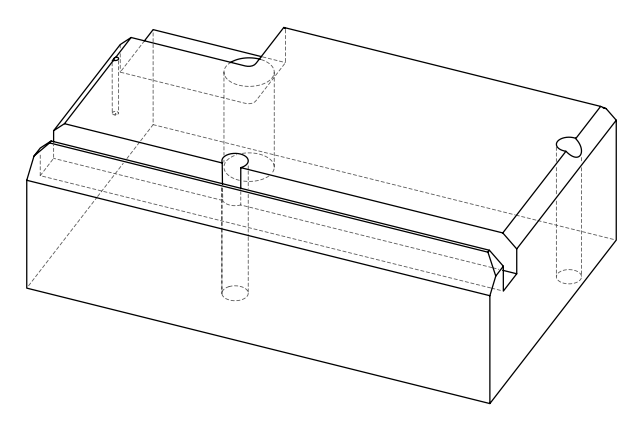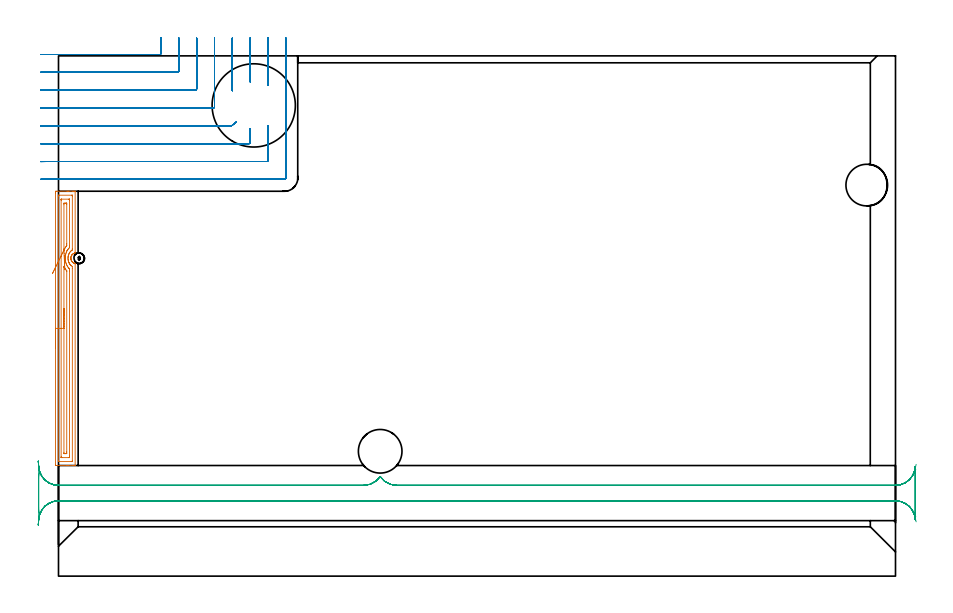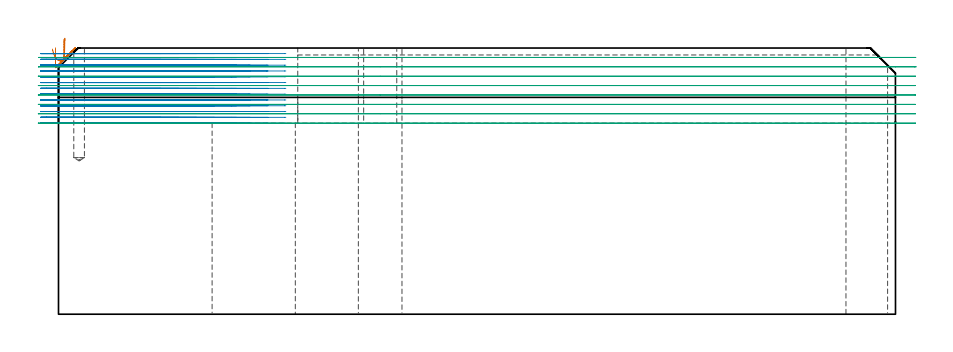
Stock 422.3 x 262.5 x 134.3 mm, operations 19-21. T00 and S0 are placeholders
(PLAN: 21 operations, 13 tool changes, 98.5 min)
(1 SPOT_DRILL | STEP1HOLE | NXT0321_9005460120000 | 0.05 min | 182 mm3)
(2 SPOT_DRILL_1 | STEP1HOLE_1 | NXT0321_9005460120000 | 0.05 min | 183 mm3)
(3 SPOT_DRILL_2 | STEP1POCKET | NXT0321_9005460120000 | 0.03 min | 0 mm3)
(4 DRILL_BLIND_HOLE_INTO_CENTER | STEP1HOLE | UGT0301_449 | 0.04 min | 104 mm3)
(5 GUN_DRILL_THROUGH_HOLE | STEP1HOLE | UGT0307_001 | 0.6 min | 2451 mm3)
(6 SPADE_DRILL_TO_ENLARGE_THROUGH_HOLE | STEP1HOLE | UGT0306_004 | 0.56 min | 16430 mm3)
(7 DRILL_TO_ENLARGE_THROUGH_HOLE | STEP1HOLE | UGT0301_053 | 0.58 min | 31818 mm3)
(8 DRILL_BLIND_HOLE_INTO_CENTER_1 | STEP1HOLE_1 | UGT0301_449 | 0.04 min | 105 mm3)
(9 GUN_DRILL_THROUGH_HOLE_1 | STEP1HOLE_1 | UGT0307_001 | 0.6 min | 2445 mm3)
(10 SPADE_DRILL_TO_ENLARGE_THROUGH_HOLE_1 | STEP1HOLE_1 | UGT0306_004 | 0.56 min | 16435 mm3)
(11 DRILL_TO_ENLARGE_THROUGH_HOLE_1 | STEP1HOLE_1 | UGT0301_051 | 0.58 min | 27285 mm3)
(12 INDEXABLE_INSERT_DRILL_THROUGH_HOLE_FROM_SOLID | STEP1HOLE_2 | NXT0302_036 | 0.41 min | 185980 mm3)
(13 DRILL_BLIND_HOLE_INTO_CENTER_2 | STEP1POCKET | UGT0301_449 | 0.24 min | 1255 mm3)
(14 AREA_MILL | FG_CHAMFER_SURFACE | UGT0205_001 | 0.61 min | 2292 mm3)
(15 AREA_MILL_1 | FG_CHAMFER_SURFACE_1 | UGT0205_001 | 0.47 min | 1202 mm3)
(16 AREA_MILL_2 | FG_CHAMFER_SURFACE_2 | UGT0205_001 | 30.44 min | 129154 mm3)
(17 AREA_MILL_3 | FG_CHAMFER_SURFACE_3 | UGT0205_001 | 4.8 min | 1811 mm3)
(18 AREA_MILL_4 | FG_CHAMFER_SURFACE_4 | UGT0205_001 | 8.29 min | 16690 mm3)
(19 AREA_MILL_5 | FG_CHAMFER_SURFACE_5 | UGT0205_001 | 4.74 min | 7363 mm3)
(20 MILL_CORNER_NOTCH_RECTANGULAR | CORNER_NOTCH_RECTANGULAR | NXT0201_011 | Follow Part, ap 3, ae 75% | 29.57 min | 259307 mm3)
(21 MILL_RECTANGULAR_SLOT | SLOT_RECTANGULAR | UGT0201_094 | Follow Part, ap 5, ae 75% | 15.18 min | 441659 mm3)
(TOOL NXT0321_9005460120000 | NC Spot Drill, 142deg, 12mm, Carbide, Uncoated | D12 PA142 FL30 Z2)
(TOOL UGT0301_449 | Carbide Drill 5.4 mm | D5.4 PA118 FL57 Z2)
(TOOL UGT0307_001 | Gun Drill 5 mm | D5 PA130 FL24 Z1)
(TOOL UGT0306_004 | Spade Drill 13.5mm | D13.5 PA132 FL10 Z2)
(TOOL UGT0301_053 | Twist Drill 22 mm | D22 PA118 FL150 Z2)
(TOOL UGT0301_051 | Twist Drill 21 mm | D21 PA118 FL145 Z2)
(TOOL NXT0302_036 | Index. Insert Drill 42mm [880-D4200L50-05] | D42 PA176 FL210 Z2)
(TOOL UGT0205_001 | Chamfer Mill 20 x 3 x 45 deg. | D20 FL50 Z2)
(TOOL NXT0201_011 | ENDMILL 12mm [2P460-1200-NA 1630] | D12 FL38 Z6)
(TOOL UGT0201_094 | End mill 20 mm | D20 FL38 Z4)
(OP 19 AREA_MILL_5)
G17 G21 G94 G90
T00 M6
G54
G17 G0 G90 X-1.5 Y115. S1061 M3
G43 Z144.3 H0
Z134.4
G94 G1 Y115.038 Z133.528 F250.
Y115.152 Z132.663
Y115.341 Z131.812
Y115.603 Z130.98
Y115.937 Z130.174
Y116.34 Z129.4
Y116.808 Z128.664
Y117.34 Z127.972
Y117.929 Z127.329
Y118.572 Z126.74
Y119.264 Z126.208
Y120. Z125.74
Y120.774 Z125.337
Y121.58 Z125.003
Y122.412 Z124.741
Y123.264 Z124.552
Y124.128 Z124.438
Y125. Z124.4
Y193.244
X-1.499 Y193.614 Z124.401
X-1.494 Y194.129 Z124.403
X-1.492 Y194.192 Z124.405
X-0.981 Y194.2 Z124.916
X4.336 Z130.231
X4.942 Z130.84
X5.223 Z131.119
X6.995 Z132.89
X7.555 Z133.454
X7.881 Z133.78
X8.073 Z133.972
X8.377 Y194.193 Z134.269
X8.397 Y194.19 Z134.288
X8.4 Y194.059 Z134.3
Y163.317
X8.396 Y163.062 Z134.29
X8.225 Y163.01 Z134.122
X8.154 Y162.99 Z134.052
X8.036 Y162.953 Z133.935
X7.925 Y162.909 Z133.825
X7.81 Y162.863 Z133.71
X7.593 Y162.753 Z133.493
X7.438 Y162.653 Z133.338
X7.323 Y162.578 Z133.223
X7.129 Y162.426 Z133.028
X7.071 Y162.38 Z132.969
X6.995 Y162.298 Z132.891
X6.885 Y162.183 Z132.783
X6.732 Y161.996 Z132.631
X6.712 Y161.973 Z132.611
X6.7 Y161.952 Z132.598
X6.565 Y161.738 Z132.463
X6.437 Y161.49 Z132.333
X6.352 Y161.273 Z132.25
X6.288 Y161.053 Z132.184
X6.241 Y160.828 Z132.139
X6.219 Y160.643 Z132.118
X6.214 Y160.599 Z132.112
X6.211 Y160.42 Z132.102
X6.209 Y160.375 Z132.101
X6.217 Y160.152 Z132.116
X6.231 Y160.057 Z132.126
X6.234 Y160.03 Z132.131
X6.249 Y159.93 Z132.143
X6.256 Y159.901 Z132.149
X6.269 Y159.835 Z132.166
X6.288 Y159.752 Z132.183
X6.297 Y159.709 Z132.193
X6.371 Y159.476 Z132.269
X6.466 Y159.249 Z132.364
X6.556 Y159.078 Z132.456
X6.581 Y159.032 Z132.48
X6.712 Y158.822 Z132.612
X6.714 Y158.82 Z132.614
X6.774 Y158.748 Z132.674
X6.906 Y158.594 Z132.806
X6.995 Y158.505 Z132.894
X7.115 Y158.386 Z133.014
X7.346 Y158.203 Z133.244
X7.438 Y158.145 Z133.335
X7.594 Y158.047 Z133.492
X7.74 Y157.97 Z133.639
X7.818 Y157.93 Z133.717
X8.009 Y157.86 Z133.908
X8.131 Y157.817 Z134.028
X8.255 Y157.782 Z134.15
X8.397 Y157.738 Z134.289
X8.4 Y157.525 Z134.3
Y55.941
X8.397 Y55.81 Z134.288
X8.377 Y55.807 Z134.269
X8.072 Y55.8 Z133.971
X7.555 Z133.454
X6.995 Z132.89
X4.943 Z130.84
X4.336 Z130.231
X-1.285 Y55.801 Z124.611
X-1.492 Y55.81 Z124.405
X-1.499 Y56.016 Z124.399
X-1.5 Y56.386 Z124.4
Y125.
X-0.086 Z125.814
Y191.822
X-0.084 Y192.052 Z125.816
X-0.081 Y192.161 Z125.819
X-0.08 Y192.181 Z125.82
X-0.046 Y192.19 Z125.854
X0.058 Y192.193 Z125.958
X0.426 Y192.199 Z126.326
X6.629 Z132.529
X6.855 Y192.196 Z132.755
X6.938 Y192.193 Z132.838
X6.97 Y192.19 Z132.87
X6.979 Y192.156 Z132.879
X6.986 Y191.831 Z132.886
Y165.108
X6.979 Y164.659 Z132.879
X6.97 Y164.56 Z132.87
X6.782 Y164.422 Z132.682
X6.495 Y164.208 Z132.395
X6.285 Y164.031 Z132.185
X6.109 Y163.848 Z132.009
X5.862 Y163.565 Z131.762
X5.674 Y163.317 Z131.574
X5.499 Y163.039 Z131.399
X5.223 Y162.51 Z131.123
X5.197 Y162.451 Z131.097
X5.187 Y162.426 Z131.087
X5.059 Y162.061 Z130.959
X4.977 Y161.782 Z130.877
X4.92 Y161.535 Z130.82
X4.868 Y161.269 Z130.768
X4.837 Y161.031 Z130.737
X4.805 Y160.643 Z130.705
X4.804 Y160.173 Z130.704
X4.838 Y159.752 Z130.738
X4.874 Y159.488 Z130.774
X4.947 Y159.139 Z130.847
X5.022 Y158.861 Z130.922
X5.223 Y158.309 Z131.123
X5.348 Y158.034 Z131.248
X5.38 Y157.97 Z131.28
X5.59 Y157.601 Z131.49
X5.766 Y157.348 Z131.666
X5.89 Y157.195 Z131.79
X5.988 Y157.079 Z131.888
X6.109 Y156.953 Z132.009
X6.364 Y156.702 Z132.264
X6.503 Y156.585 Z132.403
X6.979 Y156.188 Z132.879
X6.986 Y155.306 Z132.886
Y58.178
X6.983 Y57.948 Z132.883
X6.981 Y57.839 Z132.881
X6.979 Y57.819 Z132.879
X6.945 Y57.81 Z132.845
X6.841 Y57.807 Z132.741
X6.474 Y57.801 Z132.374
X0.271 Y57.8 Z126.171
X0.045 Y57.803 Z125.945
X-0.038 Y57.807 Z125.862
X-0.07 Y57.809 Z125.83
X-0.079 Y57.844 Z125.821
X-0.086 Y58.169 Z125.814
Y125.
X1.328 Z127.228
X1.329 Y189.509 Z127.229
X1.33 Y190.049 Z127.23
X1.332 Y190.137 Z127.232
X1.335 Y190.178 Z127.235
X1.339 Y190.19 Z127.239
X1.378 Y190.193 Z127.278
X1.529 Y190.199 Z127.429
X5.223 Y190.2 Z131.123
X5.372 Y190.198 Z131.272
X5.472 Y190.195 Z131.372
X5.55 Y190.19 Z131.45
X5.565 Y190.18 Z131.465
X5.567 Y190.165 Z131.467
X5.569 Y190.049 Z131.469
X5.571 Y189.699 Z131.471
Y166.53
X5.569 Y165.99 Z131.469
X5.566 Y165.815 Z131.466
X5.564 Y165.776 Z131.464
X5.543 Y165.751 Z131.443
X5.503 Y165.708 Z131.403
X5.223 Y165.407 Z131.123
X5.077 Y165.245 Z130.977
X4.955 Y165.099 Z130.855
X4.686 Y164.747 Z130.586
X4.343 Y164.208 Z130.243
X4.341 Y164.203 Z130.241
X4.336 Y164.195 Z130.236
X4.045 Y163.609 Z129.945
X3.927 Y163.317 Z129.827
X3.798 Y162.967 Z129.698
X3.638 Y162.426 Z129.538
X3.602 Y162.272 Z129.502
X3.532 Y161.94 Z129.432
X3.458 Y161.535 Z129.358
X3.457 Y161.528 Z129.357
X3.45 Y161.476 Z129.35
X3.39 Y160.704 Z129.29
X3.388 Y160.643 Z129.288
X3.39 Y160.232 Z129.29
X3.406 Y159.796 Z129.306
X3.41 Y159.752 Z129.31
X3.45 Y159.325 Z129.35
X3.528 Y158.861 Z129.428
X3.547 Y158.764 Z129.447
X3.654 Y158.32 Z129.554
X3.756 Y157.97 Z129.656
X3.932 Y157.486 Z129.832
X4.102 Y157.079 Z130.002
X4.336 Y156.623 Z130.236
X4.595 Y156.188 Z130.495
X4.854 Y155.82 Z130.754
X5.223 Y155.391 Z131.123
X5.306 Y155.297 Z131.206
X5.388 Y155.211 Z131.288
X5.565 Y155.028 Z131.465
X5.567 Y154.951 Z131.467
X5.57 Y154.406 Z131.47
X5.571 Y154.055 Z131.471
Y60.491
X5.57 Y59.951 Z131.47
X5.568 Y59.863 Z131.468
X5.565 Y59.822 Z131.465
X5.56 Y59.81 Z131.46
X5.522 Y59.807 Z131.422
X5.371 Y59.801 Z131.271
X1.677 Y59.8 Z127.577
X1.528 Y59.802 Z127.428
X1.428 Y59.805 Z127.328
X1.35 Y59.81 Z127.25
X1.335 Y59.82 Z127.235
X1.333 Y59.835 Z127.233
X1.331 Y59.951 Z127.231
X1.329 Y60.301 Z127.229
X1.328 Y125. Z127.228
X2.743 Z128.643
Y155.827
X2.744 Y156.007 Z128.644
X2.746 Y156.188 Z128.646
X2.749 Y156.321 Z128.649
X2.818 Y156.188 Z128.718
X2.876 Y156.07 Z128.776
X3.065 Y155.684 Z128.965
X3.276 Y155.297 Z129.176
X3.45 Y155.005 Z129.35
X3.854 Y154.406 Z129.754
X4.123 Y154.061 Z130.023
X4.151 Y154.023 Z130.051
X4.153 Y154.005 Z130.053
X4.156 Y153.961 Z130.056
X4.157 Y153.872 Z130.057
Y153.695
Y62.624
X4.153 Y61.918 Z130.053
X4.15 Y61.82 Z130.05
X4.064 Y61.81 Z129.964
X3.383 Y61.8 Z129.283
X3.017 Y61.804 Z128.917
X2.833 Y61.808 Z128.733
X2.75 Y61.811 Z128.65
X2.748 Y61.873 Z128.648
X2.743 Y62.443 Z128.643
Y125.
Y125.872 Z128.681
Y126.736 Z128.795
Y127.588 Z128.983
Y128.42 Z129.246
Y129.226 Z129.58
Y130. Z129.982
Y130.736 Z130.451
Y131.428 Z130.982
Y132.071 Z131.572
Y132.66 Z132.215
Y133.192 Z132.907
Y133.66 Z133.643
Y134.063 Z134.416
Y134.397 Z135.222
Y134.659 Z136.054
Y134.848 Z136.906
Y134.962 Z137.771
Y135. Z138.643
G0 X3.158 Y154.917 Z139.067
G1 Y154.918 Z138.195
X3.155 Y154.995 Z137.326
X3.148 Y155.147 Z136.467
X3.138 Y155.373 Z135.624
X3.126 Y155.672 Z134.805
X3.11 Y156.041 Z134.014
X3.091 Y156.478 Z133.259
X3.07 Y156.978 Z132.545
X3.046 Y157.539 Z131.878
X3.02 Y158.156 Z131.261
X2.991 Y158.824 Z130.701
X2.96 Y159.539 Z130.201
X2.928 Y160.294 Z129.766
X2.894 Y161.084 Z129.398
X2.859 Y161.904 Z129.1
X2.823 Y162.746 Z128.875
X2.787 Y163.604 Z128.725
X2.75 Y164.473 Z128.65
X2.748 Y164.518 Z128.648
X2.745 Y164.663 Z128.645
X2.743 Y164.919 Z128.643
Y165.099
Y187.376
X2.747 Y188.082 Z128.647
X2.749 Y188.18 Z128.649
X2.836 Y188.19 Z128.736
X3.517 Y188.2 Z129.417
X3.883 Y188.196 Z129.783
X4.067 Y188.192 Z129.967
X4.15 Y188.189 Z130.05
X4.152 Y188.127 Z130.052
X4.157 Y187.557 Z130.057
Y167.772
X4.155 Y167.063 Z130.055
X4.153 Y166.881 Z130.053
X4.15 Y166.796 Z130.05
X4.103 Y166.723 Z130.003
X4.011 Y166.597 Z129.911
X3.893 Y166.436 Z129.793
X3.572 Y165.99 Z129.472
X3.524 Y165.916 Z129.424
X3.45 Y165.796 Z129.35
X3.194 Y165.356 Z129.094
X3.056 Y165.099 Z128.956
X2.984 Y164.96 Z128.884
X2.889 Y164.771 Z128.789
X2.75 Y164.473 Z128.65
X2.391 Y163.743 Z128.333
X2.022 Y162.991 Z128.088
X1.645 Y162.224 Z127.917
X1.263 Y161.445 Z127.822
X0.878 Y160.662 Z127.802
X0.495 Y159.881 Z127.859
X0.114 Y159.107 Z127.991
X-0.259 Y158.346 Z128.198
X-0.623 Y157.605 Z128.477
X-0.976 Y156.888 Z128.828
X-1.313 Y156.201 Z129.247
X-1.633 Y155.549 Z129.731
X-1.933 Y154.938 Z130.277
X-2.211 Y154.372 Z130.88
X-2.465 Y153.856 Z131.535
X-2.692 Y153.392 Z132.239
X-2.892 Y152.986 Z132.984
X-3.062 Y152.639 Z133.766
G0 Z144.3
M5
M2
(OP 20 MILL_CORNER_NOTCH_RECTANGULAR)
G17 G21 G94 G90
T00 M6
G54
G17 G0 G90 X-8.959 Y263.174 S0 M3
G43 Z144.421 H1
Z131.496
G94 G1 X-5.959 Y263.198 F250.
G2 X-5.463 Y263.2 R63. F500.
G1 X51.105
G3 X51.7 Y263.795 R0.6
G1 Y268.5
Y271.5 F250.
G0 Z144.421
X-9. Y254.167
Z131.496
G1 X-6. Y254.197
G2 X-5.463 Y254.2 R54. F500.
G1 X60.105
G3 X60.7 Y254.795 R0.6
G1 Y268.5
Y271.5 F250.
G0 Z144.421
X-9. Y245.161
Z131.496
G1 X-6. Y245.197
G2 X-5.463 Y245.2 R45. F500.
G1 X69.105
G3 X69.7 Y245.795 R0.6
G1 Y268.5
Y271.5 F250.
G0 Z144.421
X-9. Y236.151
Z131.496
G1 X-6. Y236.196
G2 X-5.463 Y236.2 R36. F500.
G1 X78.105
G3 X78.7 Y236.795 R0.6
G1 Y268.5
Y271.5 F250.
G0 Z144.421
X-8.999 Y227.135
Z131.496
G1 X-6. Y227.195
G2 X-5.463 Y227.2 R27. F500.
G1 X87.104
G3 X87.476 Y227.332 R0.6
G1 X89.815 Y229.21 F250.
G0 Z144.421
X-8.999 Y218.102
Z131.496
G1 X-6. Y218.192
G2 X-5.463 Y218.2 R18. F500.
G1 X96.104
G3 X96.7 Y218.796 R0.6
G1 Y222.61
Y225.61 F250.
G0 Z144.421
X-8.995 Y209.005
Z131.496
G1 X-6. Y209.184
G2 X-5.463 Y209.2 R9. F500.
G1 X105.104
G3 X105.7 Y209.796 R0.6
G1 Y224.344
Y227.344 F250.
G0 Z144.421
X87.7 Y244.906
Z131.496
G1 Y247.906
Y268.5 F500.
Y271.5 F250.
G0 Z144.421
X96.7 Y249.387
Z131.496
G1 Y252.387
Y268.5 F500.
Y271.5 F250.
G0 Z144.421
X105.7 Y247.653
Z131.496
G1 Y250.653
Y268.5 F500.
Y271.5 F250.
G0 Z144.421
X-8.463 Y200.2
Z131.496
G1 X-5.463
X114.104 F500.
G3 X114.7 Y200.796 R0.6
G1 Y268.5
Y271.5 F250.
G0 Z144.421
X-8.959 Y263.2
Z128.572
G1 X-5.959
X51.105 F500.
G3 X51.7 Y263.795 R0.6
G1 Y268.5
Y271.5 F250.
G0 Z144.421
X-9. Y254.2
Z128.572
G1 X-6.
X60.105 F500.
G3 X60.7 Y254.795 R0.6
G1 Y268.5
Y271.5 F250.
G0 Z144.421
X-9. Y245.2
Z128.572
G1 X-6.
X69.105 F500.
G3 X69.7 Y245.795 R0.6
G1 Y268.5
Y271.5 F250.
G0 Z144.421
X-9. Y236.2
Z128.572
G1 X-6.
X78.105 F500.
G3 X78.7 Y236.795 R0.6
G1 Y268.5
Y271.5 F250.
G0 Z144.421
X-9. Y227.2
Z128.572
G1 X-6.
X87.104 F500.
G3 X87.476 Y227.332 R0.6
G1 X89.815 Y229.21 F250.
G0 Z144.421
X-9. Y218.2
Z128.572
G1 X-6.
X96.104 F500.
G3 X96.7 Y218.796 R0.6
G1 Y222.61
Y225.61 F250.
G0 Z144.421
X-9. Y209.2
Z128.572
G1 X-6.
X105.104 F500.
G3 X105.7 Y209.796 R0.6
G1 Y224.344
Y227.344 F250.
G0 Z144.421
X87.7 Y244.906
Z128.572
G1 Y247.906
Y268.5 F500.
Y271.5 F250.
G0 Z144.421
X96.7 Y249.387
Z128.572
G1 Y252.387
Y268.5 F500.
Y271.5 F250.
G0 Z144.421
X105.7 Y247.653
Z128.572
G1 Y250.653
Y268.5 F500.
Y271.5 F250.
G0 Z144.421
X-9. Y200.2
Z128.572
G1 X-6.
X114.104 F500.
G3 X114.7 Y200.796 R0.6
G1 Y268.5
Y271.5 F250.
G0 Z144.421
X-8.959 Y263.2
Z125.647
G1 X-5.959
X51.105 F500.
G3 X51.7 Y263.795 R0.6
G1 Y268.5
Y271.5 F250.
G0 Z144.421
X-9. Y254.2
Z125.647
G1 X-6.
X60.105 F500.
G3 X60.7 Y254.795 R0.6
G1 Y268.5
Y271.5 F250.
G0 Z144.421
X-9. Y245.2
Z125.647
G1 X-6.
X69.105 F500.
G3 X69.7 Y245.795 R0.6
G1 Y268.5
Y271.5 F250.
G0 Z144.421
X-9. Y236.2
Z125.647
G1 X-6.
X78.105 F500.
G3 X78.7 Y236.795 R0.6
G1 Y268.5
Y271.5 F250.
G0 Z144.421
X-9. Y227.2
Z125.647
G1 X-6.
X87.104 F500.
G3 X87.476 Y227.332 R0.6
G1 X89.815 Y229.21 F250.
G0 Z144.421
X-9. Y218.2
Z125.647
G1 X-6.
X96.104 F500.
G3 X96.7 Y218.796 R0.6
G1 Y222.613
Y225.613 F250.
G0 Z144.421
X-9. Y209.2
Z125.647
G1 X-6.
X105.104 F500.
G3 X105.7 Y209.796 R0.6
G1 Y224.343
Y227.343 F250.
G0 Z144.421
X87.7 Y244.906
Z125.647
G1 Y247.906
Y268.5 F500.
Y271.5 F250.
G0 Z144.421
X96.7 Y249.387
Z125.647
G1 Y252.387
Y268.5 F500.
Y271.5 F250.
G0 Z144.421
X105.7 Y247.655
Z125.647
G1 Y250.655
Y268.5 F500.
Y271.5 F250.
G0 Z144.421
X-9. Y200.2
Z125.647
G1 X-6.
X114.104 F500.
G3 X114.7 Y200.796 R0.6
G1 Y268.5
Y271.5 F250.
G0 Z144.421
X-8.959 Y263.2
Z122.722
G1 X-5.959
X51.105 F500.
G3 X51.7 Y263.795 R0.6
G1 Y268.5
Y271.5 F250.
G0 Z144.421
X-9. Y254.2
Z122.722
G1 X-6.
X60.105 F500.
G3 X60.7 Y254.795 R0.6
G1 Y268.5
Y271.5 F250.
G0 Z144.421
X-9. Y245.2
Z122.722
G1 X-6.
X69.105 F500.
G3 X69.7 Y245.795 R0.6
G1 Y268.5
Y271.5 F250.
G0 Z144.421
X-9. Y236.2
Z122.722
G1 X-6.
X78.105 F500.
G3 X78.7 Y236.795 R0.6
G1 Y268.5
Y271.5 F250.
G0 Z144.421
X-9. Y227.2
Z122.722
G1 X-6.
X87.104 F500.
G3 X87.476 Y227.332 R0.6
G1 X89.815 Y229.21 F250.
G0 Z144.421
X-9. Y218.2
Z122.722
G1 X-6.
X96.104 F500.
G3 X96.7 Y218.796 R0.6
G1 Y222.613
Y225.613 F250.
G0 Z144.421
X-9. Y209.2
Z122.722
G1 X-6.
X105.104 F500.
G3 X105.7 Y209.796 R0.6
G1 Y224.343
Y227.343 F250.
G0 Z144.421
X87.7 Y244.906
Z122.722
G1 Y247.906
Y268.5 F500.
Y271.5 F250.
G0 Z144.421
X96.7 Y249.387
Z122.722
G1 Y252.387
Y268.5 F500.
Y271.5 F250.
G0 Z144.421
X105.7 Y247.655
Z122.722
G1 Y250.655
Y268.5 F500.
Y271.5 F250.
G0 Z144.421
X-9. Y200.2
Z122.722
G1 X-6.
X114.104 F500.
G3 X114.7 Y200.796 R0.6
G1 Y268.5
Y271.5 F250.
G0 Z144.421
X-8.959 Y263.2
Z119.798
G1 X-5.959
X51.105 F500.
G3 X51.7 Y263.795 R0.6
G1 Y268.5
Y271.5 F250.
G0 Z144.421
X-9. Y254.2
Z119.798
G1 X-6.
X60.105 F500.
G3 X60.7 Y254.795 R0.6
G1 Y268.5
Y271.5 F250.
G0 Z144.421
X-9. Y245.2
Z119.798
G1 X-6.
X69.105 F500.
G3 X69.7 Y245.795 R0.6
G1 Y268.5
Y271.5 F250.
G0 Z144.421
X-9. Y236.2
Z119.798
G1 X-6.
X78.105 F500.
G3 X78.7 Y236.795 R0.6
G1 Y268.5
Y271.5 F250.
G0 Z144.421
X-9. Y227.2
Z119.798
G1 X-6.
X87.104 F500.
G3 X87.477 Y227.333 R0.6
G1 X89.811 Y229.218 F250.
G0 Z144.421
X-9. Y218.2
Z119.798
G1 X-6.
X96.104 F500.
G3 X96.7 Y218.796 R0.6
G1 Y222.616
Y225.616 F250.
G0 Z144.421
X-9. Y209.2
Z119.798
G1 X-6.
X105.104 F500.
G3 X105.7 Y209.796 R0.6
G1 Y224.343
Y227.343 F250.
G0 Z144.421
X87.7 Y244.906
Z119.798
G1 Y247.906
Y268.5 F500.
Y271.5 F250.
G0 Z144.421
X96.7 Y249.383
Z119.798
G1 Y252.383
Y268.5 F500.
Y271.5 F250.
G0 Z144.421
X105.7 Y247.649
Z119.798
G1 Y250.649
Y268.5 F500.
Y271.5 F250.
G0 Z144.421
X-9. Y200.2
Z119.798
G1 X-6.
X114.104 F500.
G3 X114.7 Y200.796 R0.6
G1 Y268.5
Y271.5 F250.
G0 Z144.421
X-8.959 Y263.2
Z116.873
G1 X-5.959
X51.105 F500.
G3 X51.7 Y263.795 R0.6
G1 Y268.5
Y271.5 F250.
G0 Z144.421
X-9. Y254.2
Z116.873
G1 X-6.
X60.105 F500.
G3 X60.7 Y254.795 R0.6
G1 Y268.5
Y271.5 F250.
G0 Z144.421
X-9. Y245.2
Z116.873
G1 X-6.
X69.105 F500.
G3 X69.7 Y245.795 R0.6
G1 Y268.5
Y271.5 F250.
G0 Z144.421
X-9. Y236.2
Z116.873
G1 X-6.
X78.104 F500.
G3 X78.7 Y236.796 R0.6
G1 Y268.5
Y271.5 F250.
G0 Z144.421
X-9. Y227.2
Z116.873
G1 X-6.
X87.104 F500.
G3 X87.477 Y227.333 R0.6
G1 X89.811 Y229.218 F250.
G0 Z144.421
X-9. Y218.2
Z116.873
G1 X-6.
X96.104 F500.
G3 X96.7 Y218.796 R0.6
G1 Y222.616
Y225.616 F250.
G0 Z144.421
X-9. Y209.2
Z116.873
G1 X-6.
X105.104 F500.
G3 X105.7 Y209.796 R0.6
G1 Y224.343
Y227.343 F250.
G0 Z144.421
X87.7 Y244.906
Z116.873
G1 Y247.906
Y268.5 F500.
Y271.5 F250.
G0 Z144.421
X96.7 Y249.383
Z116.873
G1 Y252.383
Y268.5 F500.
Y271.5 F250.
G0 Z144.421
X105.7 Y247.649
Z116.873
G1 Y250.649
Y268.5 F500.
Y271.5 F250.
G0 Z144.421
X-9. Y200.2
Z116.873
G1 X-6.
X114.104 F500.
G3 X114.7 Y200.796 R0.6
G1 Y268.5
Y271.5 F250.
G0 Z144.421
X-8.959 Y263.2
Z113.948
G1 X-5.959
X51.105 F500.
G3 X51.7 Y263.795 R0.6
G1 Y268.5
Y271.5 F250.
G0 Z144.421
X-9. Y254.2
Z113.948
G1 X-6.
X60.105 F500.
G3 X60.7 Y254.795 R0.6
G1 Y268.5
Y271.5 F250.
G0 Z144.421
X-9. Y245.2
Z113.948
G1 X-6.
X69.105 F500.
G3 X69.7 Y245.795 R0.6
G1 Y268.5
Y271.5 F250.
G0 Z144.421
X-9. Y236.2
Z113.948
G1 X-6.
X78.104 F500.
G3 X78.7 Y236.796 R0.6
G1 Y268.5
Y271.5 F250.
G0 Z144.421
X-9. Y227.2
Z113.948
G1 X-6.
X87.104 F500.
G3 X87.476 Y227.332 R0.6
G1 X89.815 Y229.21 F250.
G0 Z144.421
X-9. Y218.2
Z113.948
G1 X-6.
X96.104 F500.
G3 X96.7 Y218.796 R0.6
G1 Y222.613
Y225.613 F250.
G0 Z144.421
X-9. Y209.2
Z113.948
G1 X-6.
X105.104 F500.
G3 X105.7 Y209.796 R0.6
G1 Y224.345
Y227.345 F250.
G0 Z144.421
X87.7 Y244.906
Z113.948
G1 Y247.906
Y268.5 F500.
Y271.5 F250.
G0 Z144.421
X96.7 Y249.387
Z113.948
G1 Y252.387
Y268.5 F500.
Y271.5 F250.
G0 Z144.421
X105.7 Y247.655
Z113.948
G1 Y250.655
Y268.5 F500.
Y271.5 F250.
G0 Z144.421
X-9. Y200.2
Z113.948
G1 X-6.
X114.104 F500.
G3 X114.7 Y200.796 R0.6
G1 Y268.5
Y271.5 F250.
G0 Z144.421
X-8.959 Y263.2
Z111.023
G1 X-5.959
X51.105 F500.
G3 X51.7 Y263.795 R0.6
G1 Y268.5
Y271.5 F250.
G0 Z144.421
X-9. Y254.2
Z111.023
G1 X-6.
X60.105 F500.
G3 X60.7 Y254.795 R0.6
G1 Y268.5
Y271.5 F250.
G0 Z144.421
X-9. Y245.2
Z111.023
G1 X-6.
X69.105 F500.
G3 X69.7 Y245.795 R0.6
G1 Y268.5
Y271.5 F250.
G0 Z144.421
X-9. Y236.2
Z111.023
G1 X-6.
X78.104 F500.
G3 X78.7 Y236.796 R0.6
G1 Y268.5
Y271.5 F250.
G0 Z144.421
X-9. Y227.2
Z111.023
G1 X-6.
X87.104 F500.
G3 X87.476 Y227.332 R0.6
G1 X89.815 Y229.21 F250.
G0 Z144.421
X-9. Y218.2
Z111.023
G1 X-6.
X96.104 F500.
G3 X96.7 Y218.796 R0.6
G1 Y222.613
Y225.613 F250.
G0 Z144.421
X-9. Y209.2
Z111.023
G1 X-6.
X105.104 F500.
G3 X105.7 Y209.796 R0.6
G1 Y224.345
Y227.345 F250.
G0 Z144.421
X87.7 Y244.906
Z111.023
G1 Y247.906
Y268.5 F500.
Y271.5 F250.
G0 Z144.421
X96.7 Y249.387
Z111.023
G1 Y252.387
Y268.5 F500.
Y271.5 F250.
G0 Z144.421
X105.7 Y247.655
Z111.023
G1 Y250.655
Y268.5 F500.
Y271.5 F250.
G0 Z144.421
X-9. Y200.2
Z111.023
G1 X-6.
X114.104 F500.
G3 X114.7 Y200.796 R0.6
G1 Y268.5
Y271.5 F250.
G0 Z144.421
X-8.959 Y263.2
Z108.099
G1 X-5.959
X51.105 F500.
G3 X51.7 Y263.795 R0.6
G1 Y268.5
Y271.5 F250.
G0 Z144.421
X-9. Y254.2
Z108.099
G1 X-6.
X60.105 F500.
G3 X60.7 Y254.795 R0.6
G1 Y268.5
Y271.5 F250.
G0 Z144.421
X-9. Y245.2
Z108.099
G1 X-6.
X69.105 F500.
G3 X69.7 Y245.795 R0.6
G1 Y268.5
Y271.5 F250.
G0 Z144.421
X-9. Y236.2
Z108.099
G1 X-6.
X78.105 F500.
G3 X78.7 Y236.795 R0.6
G1 Y268.5
Y271.5 F250.
G0 Z144.421
X-9. Y227.2
Z108.099
G1 X-6.
X87.104 F500.
G3 X87.476 Y227.332 R0.6
G1 X89.815 Y229.21 F250.
G0 Z144.421
X-9. Y218.2
Z108.099
G1 X-6.
X96.104 F500.
G3 X96.7 Y218.796 R0.6
G1 Y222.613
Y225.613 F250.
G0 Z144.421
X-9. Y209.2
Z108.099
G1 X-6.
X105.104 F500.
G3 X105.7 Y209.796 R0.6
G1 Y224.343
Y227.343 F250.
G0 Z144.421
X87.7 Y244.904
Z108.099
G1 Y247.904
Y268.5 F500.
Y271.5 F250.
G0 Z144.421
X96.7 Y249.387
Z108.099
G1 Y252.387
Y268.5 F500.
Y271.5 F250.
G0 Z144.421
X105.7 Y247.655
Z108.099
G1 Y250.655
Y268.5 F500.
Y271.5 F250.
G0 Z144.421
X-9. Y200.2
Z108.099
G1 X-6.
X114.104 F500.
G3 X114.7 Y200.796 R0.6
G1 Y268.5
Y271.5 F250.
G0 Z144.421
X-8.959 Y263.2
Z105.174
G1 X-5.959
X51.105 F500.
G3 X51.7 Y263.795 R0.6
G1 Y268.5
Y271.5 F250.
G0 Z144.421
X-9. Y254.2
Z105.174
G1 X-6.
X60.105 F500.
G3 X60.7 Y254.795 R0.6
G1 Y268.5
Y271.5 F250.
G0 Z144.421
X-9. Y245.2
Z105.174
G1 X-6.
X69.105 F500.
G3 X69.7 Y245.795 R0.6
G1 Y268.5
Y271.5 F250.
G0 Z144.421
X-9. Y236.2
Z105.174
G1 X-6.
X78.104 F500.
G3 X78.7 Y236.796 R0.6
G1 Y268.5
Y271.5 F250.
G0 Z144.421
X-9. Y227.2
Z105.174
G1 X-6.
X87.104 F500.
G3 X87.476 Y227.332 R0.6
G1 X89.815 Y229.21 F250.
G0 Z144.421
X-9. Y218.2
Z105.174
G1 X-6.
X96.104 F500.
G3 X96.7 Y218.796 R0.6
G1 Y222.613
Y225.613 F250.
G0 Z144.421
X-9. Y209.2
Z105.174
G1 X-6.
X105.104 F500.
G3 X105.7 Y209.796 R0.6
G1 Y224.344
Y227.344 F250.
G0 Z144.421
X87.7 Y244.904
Z105.174
G1 Y247.904
Y268.5 F500.
Y271.5 F250.
G0 Z144.421
X96.7 Y249.387
Z105.174
G1 Y252.387
Y268.5 F500.
Y271.5 F250.
G0 Z144.421
X105.7 Y247.653
Z105.174
G1 Y250.653
Y268.5 F500.
Y271.5 F250.
G0 Z144.421
X-9. Y200.2
Z105.174
G1 X-6.
X114.104 F500.
G3 X114.7 Y200.796 R0.6
G1 Y268.5
Y271.5 F250.
G0 Z144.421
X-8.959 Y263.2
Z102.249
G1 X-5.959
X51.105 F500.
G3 X51.7 Y263.795 R0.6
G1 Y268.5
Y271.5 F250.
G0 Z144.421
X-9. Y254.2
Z102.249
G1 X-6.
X60.105 F500.
G3 X60.7 Y254.795 R0.6
G1 Y268.5
Y271.5 F250.
G0 Z144.421
X-9. Y245.2
Z102.249
G1 X-6.
X69.105 F500.
G3 X69.7 Y245.795 R0.6
G1 Y268.5
Y271.5 F250.
G0 Z144.421
X-9. Y236.2
Z102.249
G1 X-6.
X78.104 F500.
G3 X78.7 Y236.796 R0.6
G1 Y268.5
Y271.5 F250.
G0 Z144.421
X-9. Y227.2
Z102.249
G1 X-6.
X87.104 F500.
G3 X87.476 Y227.332 R0.6
G1 X89.815 Y229.21 F250.
G0 Z144.421
X-9. Y218.2
Z102.249
G1 X-6.
X96.104 F500.
G3 X96.7 Y218.796 R0.6
G1 Y222.613
Y225.613 F250.
G0 Z144.421
X-9. Y209.2
Z102.249
G1 X-6.
X105.104 F500.
G3 X105.7 Y209.796 R0.6
G1 Y224.344
Y227.344 F250.
G0 Z144.421
X87.7 Y244.906
Z102.249
G1 Y247.906
Y268.5 F500.
Y271.5 F250.
G0 Z144.421
X96.7 Y249.387
Z102.249
G1 Y252.387
Y268.5 F500.
Y271.5 F250.
G0 Z144.421
X105.7 Y247.653
Z102.249
G1 Y250.653
Y268.5 F500.
Y271.5 F250.
G0 Z144.421
X-9. Y200.2
Z102.249
G1 X-6.
X114.104 F500.
G3 X114.7 Y200.796 R0.6
G1 Y268.5
Y271.5 F250.
G0 Z144.421
X-8.959 Y263.2
Z99.325
G1 X-5.959
X51.105 F500.
G3 X51.7 Y263.795 R0.6
G1 Y268.5
Y271.5 F250.
G0 Z144.421
X-9. Y254.2
Z99.325
G1 X-6.
X60.105 F500.
G3 X60.7 Y254.795 R0.6
G1 Y268.5
Y271.5 F250.
G0 Z144.421
X-9. Y245.2
Z99.325
G1 X-6.
X69.105 F500.
G3 X69.7 Y245.795 R0.6
G1 Y268.5
Y271.5 F250.
G0 Z144.421
X-9. Y236.2
Z99.325
G1 X-6.
X78.104 F500.
G3 X78.7 Y236.796 R0.6
G1 Y268.5
Y271.5 F250.
G0 Z144.421
X-9. Y227.2
Z99.325
G1 X-6.
X87.104 F500.
G3 X87.476 Y227.332 R0.6
G1 X89.815 Y229.21 F250.
G0 Z144.421
X-9. Y218.2
Z99.325
G1 X-6.
X96.104 F500.
G3 X96.7 Y218.796 R0.6
G1 Y222.613
Y225.613 F250.
G0 Z144.421
X-9. Y209.2
Z99.325
G1 X-6.
X105.104 F500.
G3 X105.7 Y209.796 R0.6
G1 Y224.343
Y227.343 F250.
G0 Z144.421
X87.7 Y244.906
Z99.325
G1 Y247.906
Y268.5 F500.
Y271.5 F250.
G0 Z144.421
X96.7 Y249.387
Z99.325
G1 Y252.387
Y268.5 F500.
Y271.5 F250.
G0 Z144.421
X105.7 Y247.655
Z99.325
G1 Y250.655
Y268.5 F500.
Y271.5 F250.
G0 Z144.421
X-9. Y200.2
Z99.325
G1 X-6.
X114.104 F500.
G3 X114.7 Y200.796 R0.6
G1 Y268.5
Y271.5 F250.
G0 Z144.421
X-8.959 Y263.2
Z96.4
G1 X-5.959
X51.105 F500.
G3 X51.7 Y263.795 R0.6
G1 Y268.5
Y271.5 F250.
G0 Z144.421
X-9. Y254.2
Z96.4
G1 X-6.
X60.105 F500.
G3 X60.7 Y254.795 R0.6
G1 Y268.5
Y271.5 F250.
G0 Z144.421
X-9. Y245.2
Z96.4
G1 X-6.
X69.105 F500.
G3 X69.7 Y245.795 R0.6
G1 Y268.5
Y271.5 F250.
G0 Z144.421
X-9. Y236.2
Z96.4
G1 X-6.
X78.104 F500.
G3 X78.7 Y236.796 R0.6
G1 Y268.5
Y271.5 F250.
G0 Z144.421
X-9. Y227.2
Z96.4
G1 X-6.
X87.104 F500.
G3 X87.476 Y227.332 R0.6
G1 X89.815 Y229.21 F250.
G0 Z144.421
X-9. Y218.2
Z96.4
G1 X-6.
X96.104 F500.
G3 X96.7 Y218.796 R0.6
G1 Y222.613
Y225.613 F250.
G0 Z144.421
X-9. Y209.2
Z96.4
G1 X-6.
X105.104 F500.
G3 X105.7 Y209.796 R0.6
G1 Y224.343
Y227.343 F250.
G0 Z144.421
X87.7 Y244.906
Z96.4
G1 Y247.906
Y268.5 F500.
Y271.5 F250.
G0 Z144.421
X96.7 Y249.387
Z96.4
G1 Y252.387
Y268.5 F500.
Y271.5 F250.
G0 Z144.421
X105.7 Y247.655
Z96.4
G1 Y250.655
Y268.5 F500.
Y271.5 F250.
G0 Z144.421
X-9. Y200.2
Z96.4
G1 X-6.
X114.104 F500.
G3 X114.7 Y200.796 R0.6
G1 Y268.5
Y271.5 F250.
G0 Z144.421
M5
M2
(OP 21 MILL_RECTANGULAR_SLOT)
G17 G21 G94 G90
T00 M6
G54
G17 G0 G90 X432.542 Y53.774 S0 M3
G43 Z144.421 H0
Z129.562
G94 G1 X431.138 Y51.122 F250.
G2 X422.3 Y45.8 R10. F500.
G1 X170.616
G2 X162.3 Y50.247 R10.
X153.984 Y45.8 R10.
G1 X0.
G2 X-9.439 Y52.499 R10.
G1 X-9.468 Y52.508
G3 X-10. Y49.289 R10.
G1 Y34.528
G3 X-9.465 Y31.3 R10.
G1 X-9.436 Y31.31
G2 X0. Y38. R10.
G1 X422.3
G2 X431.141 Y32.674 R10.
G1 X432.543 Y30.022 F250.
G0 X432.724 Y56.391 Z124.825
G1 X432.026 Y53.474
G2 X422.3 Y45.8 R10. F500.
G1 X170.616
G2 X162.3 Y50.247 R10.
X153.984 Y45.8 R10.
G1 X0.
G2 X-9.962 Y54.931 R10.
G1 X-9.992 Y54.932
G3 X-10. Y54.534 R10.
G1 Y29.176
G3 X-9.994 Y28.842 R10.
G1 X-9.964 Y28.843
G2 X0. Y38. R10.
G1 X422.3
G2 X432.025 Y30.327 R10.
G1 X432.724 Y27.41 F250.
G0 Z144.421
X-10.202 Y25.783
Z120.087
G1 X-9.97 Y28.774
G2 X0. Y38. R10. F500.
G1 X422.3
G2 X432.29 Y28.447 R10.
G1 X432.3
Y55.353
X432.29
G2 X422.3 Y45.8 R10.
G1 X170.616
G2 X162.3 Y50.247 R10.
X153.984 Y45.8 R10.
G1 X0.
G2 X-9.97 Y55.026 R10.
G1 X-10.202 Y58.017 F250.
G0 Y25.783 Z115.35
G1 X-9.97 Y28.774
G2 X0. Y38. R10. F500.
G1 X422.3
G2 X432.29 Y28.447 R10.
G1 X432.3
Y55.353
X432.29
G2 X422.3 Y45.8 R10.
G1 X170.616
G2 X162.3 Y50.247 R10.
X153.984 Y45.8 R10.
G1 X0.
G2 X-9.97 Y55.026 R10.
G1 X-10.202 Y58.017 F250.
G0 Y25.783 Z110.612
G1 X-9.97 Y28.774
G2 X0. Y38. R10. F500.
G1 X422.3
G2 X432.29 Y28.447 R10.
G1 X432.3
Y55.353
X432.29
G2 X422.3 Y45.8 R10.
G1 X170.616
G2 X162.3 Y50.247 R10.
X153.984 Y45.8 R10.
G1 X0.
G2 X-9.97 Y55.026 R10.
G1 X-10.202 Y58.017 F250.
G0 Y25.783 Z105.875
G1 X-9.97 Y28.774
G2 X0. Y38. R10. F500.
G1 X422.3
G2 X432.29 Y28.447 R10.
G1 X432.3
Y55.353
X432.29
G2 X422.3 Y45.8 R10.
G1 X170.616
G2 X162.3 Y50.247 R10.
X153.984 Y45.8 R10.
G1 X0.
G2 X-9.97 Y55.026 R10.
G1 X-10.202 Y58.017 F250.
G0 Y25.783 Z101.137
G1 X-9.97 Y28.774
G2 X0. Y38. R10. F500.
G1 X422.3
G2 X432.29 Y28.447 R10.
G1 X432.3
Y55.353
X432.29
G2 X422.3 Y45.8 R10.
G1 X170.616
G2 X162.3 Y50.247 R10.
X153.984 Y45.8 R10.
G1 X0.
G2 X-9.97 Y55.026 R10.
G1 X-10.202 Y58.017 F250.
G0 Y25.783 Z96.4
G1 X-9.97 Y28.774
G2 X0. Y38. R10. F500.
G1 X422.3
G2 X432.29 Y28.447 R10.
G1 X432.3
Y55.353
X432.29
G2 X422.3 Y45.8 R10.
G1 X170.616
G2 X162.3 Y50.247 R10.
X153.984 Y45.8 R10.
G1 X0.
G2 X-9.97 Y55.026 R10.
G1 X-10.202 Y58.017 F250.
G0 Z144.421
M5
M2
